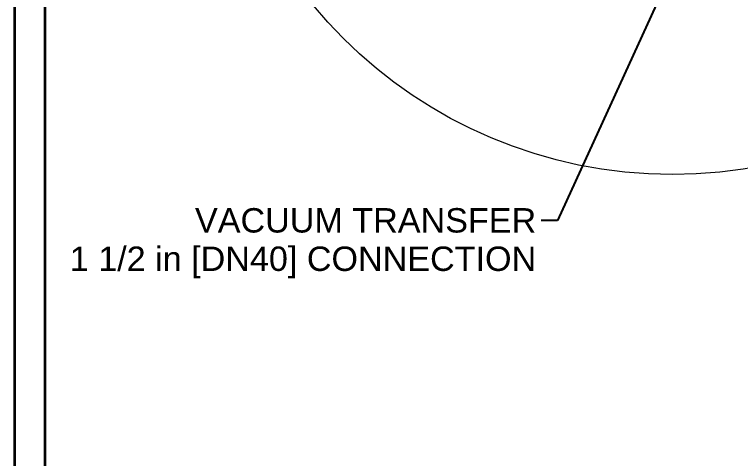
# Model space of a CAD drawing. Header units: inches. Extents: x 17 to 469, y 7 to 301.
# Drawn here: x 17.5 to 79.9, y 176.7 to 214.9 of the extents above; entities that cross this region are included whole.
import ezdxf

# ---------------------------------------------------------------- set-up
doc = ezdxf.new("R2010")
doc.units = ezdxf.units.IN
doc.header["$LTSCALE"] = 14
doc.header["$MEASUREMENT"] = 0
doc.layers.get('0').update_dxf_attribs({"lineweight": 25})
for name, color, linetype, lineweight in [('Border', 7, 'Continuous', 35), ('Symbol (ANSI)', 7, 'Continuous', 25), ('Visible', 7, 'Continuous', 18)]:
    doc.layers.add(name, color=color, linetype=linetype, lineweight=lineweight)
doc.styles.add('MEMCOR Medium', font='arial.ttf')
doc.dimstyles.new('Default (ANSI)$7', dxfattribs={"dimscale": 14, "dimtxt": 0.15, "dimasz": 0.098425, "dimexe": 0.125, "dimexo": 0.0625, "dimgap": 0.031496, "dimtad": 0, "dimtih": 1, "dimtoh": 1, "dimdec": 4, "dimrnd": 1e-08, "dimzin": 3, "dimdsep": 46, "dimlunit": 5, "dimtxsty": 'MEMCOR Medium', "dimcen": 0.09, "dimdle": 0.393701, "dimclrd": 256, "dimclre": 256, "dimclrt": 256, "dimadec": 0, "dimazin": 1, "dimtfac": 0.8, "dimtofl": 0, "dimtmove": 0, "dimatfit": 3, "dimfxl": 1, "dimfrac": 1, "dimtolj": 1, "dimtzin": 4, "dimlwd": -1, "dimlwe": -1, "dimarcsym": 0})

# ---------------------------------------------------------------- blocks, each defined once
blk = doc.blocks.new('Borders 22x34_D')
at = {"layer": 'Border'}
for p, q in [((1.25, 21.5), (1.25, 0.5)), ((1.4375, 0.5), (1.4375, 21.3125))]:
    blk.add_line(p, q, dxfattribs=at)

msp = doc.modelspace()

# ---------------------------------------------------------------- linework, layer by layer
at = {"layer": 'Visible'}
msp.add_circle((74.05832, 241.12041), 40, dxfattribs=at)

# ---------------------------------------------------------------- block references
at = {"xscale": 14, "yscale": 14, "zscale": 14}
msp.add_blockref('Borders 22x34_D', (0, 0), dxfattribs=at)

# ---------------------------------------------------------------- texts
at = {"layer": 'Symbol (ANSI)', "insert": (62.35186, 198.22259), "char_height": 2.1000001, "width": 40.1048807, "attachment_point": 3, "line_spacing_factor": 0.944221, "style": 'MEMCOR Medium'}
msp.add_mtext('\\fArial|b0|i0;VACUUM TRANSFER\\P\\fArial|b0|i0;1 1/2 in [DN40] CONNECTION', dxfattribs=at)

# ---------------------------------------------------------------- leaders
at = {"layer": 'Symbol (ANSI)', "annotation_type": 0, "has_hookline": 1, "hookline_direction": 1, "text_width": 39.54475}
msp.add_leader([(81.49302, 235.00589), (64.17076, 197.17259), (62.7928, 197.17259)], dimstyle='Default (ANSI)$7', override={"dimtad": 0}, dxfattribs=at)

doc.saveas('drawing.dxf')
